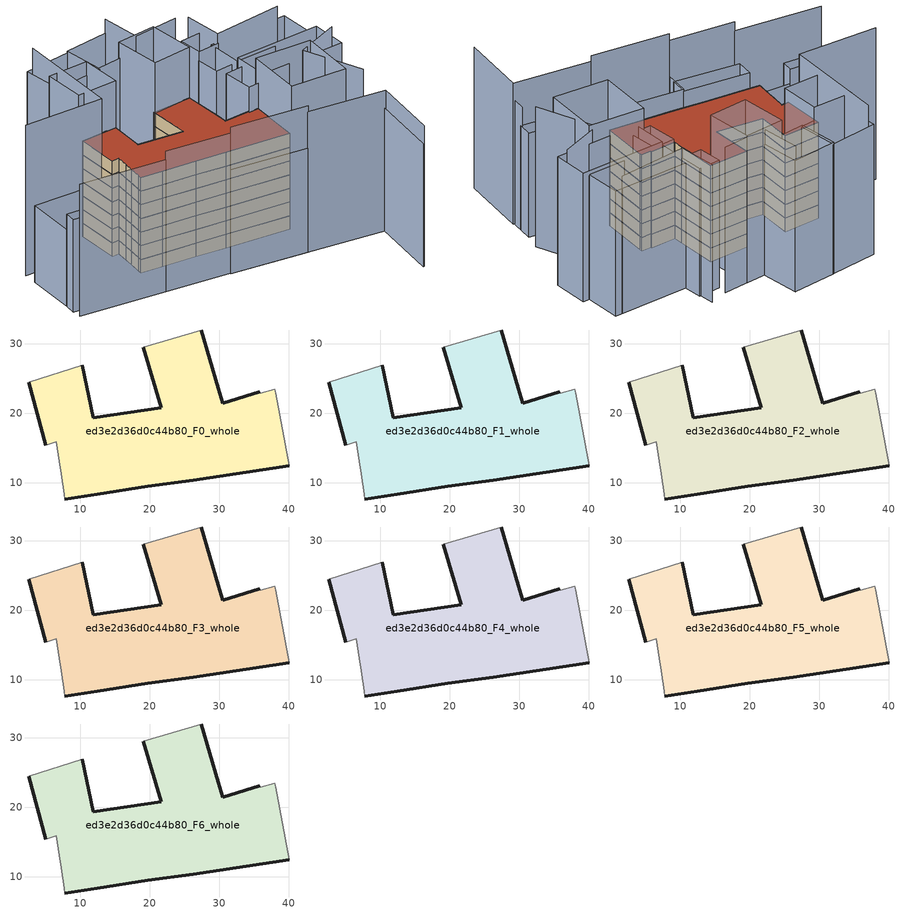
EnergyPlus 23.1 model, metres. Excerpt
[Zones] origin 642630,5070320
ed3e2d36d0c44b80_F0_whole
 floor ground (EU_floor_Construction): 40.12,12.43 38.12,22.84 38.02,23.44 35.92,22.84 35.82,23.04 30.52,21.44 29.92,23.54 27.42,31.95 19.11,29.45 21.71,20.74 11.9,19.34 10.3,26.85 2.6,24.45 5.1,15.34 6.6,15.84 7,13.04 7.3,11.24 7.7,8.34 7.8,7.63 12.5,8.33 19.71,9.43 26.31,10.33 z0
 wall outside (EU_wall_Construction): 10.3,26.85 11.9,19.34 21.71,20.74 19.11,29.45 / 27.42,31.95 29.92,23.54 30.52,21.44 35.82,23.04 / 40.12,12.43 26.31,10.33 19.71,9.43 12.5,8.33 7.8,7.63 / 5.1,15.34 2.6,24.45 z0:3
 wall adiabatic (EU_wall_Construction): 19.11,29.45 27.42,31.95 / 35.82,23.04 35.92,22.84 38.02,23.44 38.12,22.84 40.12,12.43 / 7.8,7.63 7.7,8.34 7.3,11.24 7,13.04 6.6,15.84 5.1,15.34 / 2.6,24.45 10.3,26.85 z0:3
ed3e2d36d0c44b80_F1_whole
 floor to ed3e2d36d0c44b80_F0_whole (EU_floor_Construction): 40.12,12.43 38.12,22.84 38.02,23.44 35.92,22.84 35.82,23.04 30.52,21.44 29.92,23.54 27.42,31.95 19.11,29.45 21.71,20.74 11.9,19.34 10.3,26.85 2.6,24.45 5.1,15.34 6.6,15.84 7,13.04 7.3,11.24 7.7,8.34 7.8,7.63 12.5,8.33 19.71,9.43 26.31,10.33 z3
 wall outside (EU_wall_Construction): 10.3,26.85 11.9,19.34 21.71,20.74 19.11,29.45 / 27.42,31.95 29.92,23.54 30.52,21.44 35.82,23.04 / 40.12,12.43 26.31,10.33 19.71,9.43 12.5,8.33 7.8,7.63 / 5.1,15.34 2.6,24.45 z3:6
 wall adiabatic (EU_wall_Construction): 19.11,29.45 27.42,31.95 / 35.82,23.04 35.92,22.84 38.02,23.44 38.12,22.84 40.12,12.43 / 7.8,7.63 7.7,8.34 7.3,11.24 7,13.04 6.6,15.84 5.1,15.34 / 2.6,24.45 10.3,26.85 z3:6
ed3e2d36d0c44b80_F2_whole
 floor to ed3e2d36d0c44b80_F1_whole (EU_floor_Construction): 40.12,12.43 38.12,22.84 38.02,23.44 35.92,22.84 35.82,23.04 30.52,21.44 29.92,23.54 27.42,31.95 19.11,29.45 21.71,20.74 11.9,19.34 10.3,26.85 2.6,24.45 5.1,15.34 6.6,15.84 7,13.04 7.3,11.24 7.7,8.34 7.8,7.63 12.5,8.33 19.71,9.43 26.31,10.33 z6
 wall outside (EU_wall_Construction): 10.3,26.85 11.9,19.34 21.71,20.74 19.11,29.45 / 27.42,31.95 29.92,23.54 30.52,21.44 35.82,23.04 / 40.12,12.43 26.31,10.33 19.71,9.43 12.5,8.33 7.8,7.63 / 5.1,15.34 2.6,24.45 z6:9
 wall adiabatic (EU_wall_Construction): 19.11,29.45 27.42,31.95 / 35.82,23.04 35.92,22.84 38.02,23.44 38.12,22.84 40.12,12.43 / 7.8,7.63 7.7,8.34 7.3,11.24 7,13.04 6.6,15.84 5.1,15.34 / 2.6,24.45 10.3,26.85 z6:9
ed3e2d36d0c44b80_F3_whole
 floor to ed3e2d36d0c44b80_F2_whole (EU_floor_Construction): 40.12,12.43 38.12,22.84 38.02,23.44 35.92,22.84 35.82,23.04 30.52,21.44 29.92,23.54 27.42,31.95 19.11,29.45 21.71,20.74 11.9,19.34 10.3,26.85 2.6,24.45 5.1,15.34 6.6,15.84 7,13.04 7.3,11.24 7.7,8.34 7.8,7.63 12.5,8.33 19.71,9.43 26.31,10.33 z9
 wall outside (EU_wall_Construction): 10.3,26.85 11.9,19.34 21.71,20.74 19.11,29.45 / 27.42,31.95 29.92,23.54 30.52,21.44 35.82,23.04 / 40.12,12.43 26.31,10.33 19.71,9.43 12.5,8.33 7.8,7.63 / 5.1,15.34 2.6,24.45 z9:12
 wall adiabatic (EU_wall_Construction): 19.11,29.45 27.42,31.95 / 35.82,23.04 35.92,22.84 38.02,23.44 38.12,22.84 40.12,12.43 / 7.8,7.63 7.7,8.34 7.3,11.24 7,13.04 6.6,15.84 5.1,15.34 / 2.6,24.45 10.3,26.85 z9:12
ed3e2d36d0c44b80_F4_whole
 floor to ed3e2d36d0c44b80_F3_whole (EU_floor_Construction): 40.12,12.43 38.12,22.84 38.02,23.44 35.92,22.84 35.82,23.04 30.52,21.44 29.92,23.54 27.42,31.95 19.11,29.45 21.71,20.74 11.9,19.34 10.3,26.85 2.6,24.45 5.1,15.34 6.6,15.84 7,13.04 7.3,11.24 7.7,8.34 7.8,7.63 12.5,8.33 19.71,9.43 26.31,10.33 z12
 wall outside (EU_wall_Construction): 10.3,26.85 11.9,19.34 21.71,20.74 19.11,29.45 / 27.42,31.95 29.92,23.54 30.52,21.44 35.82,23.04 / 40.12,12.43 26.31,10.33 19.71,9.43 12.5,8.33 7.8,7.63 / 5.1,15.34 2.6,24.45 z12:15
 wall adiabatic (EU_wall_Construction): 19.11,29.45 27.42,31.95 / 35.82,23.04 35.92,22.84 38.02,23.44 38.12,22.84 40.12,12.43 / 7.8,7.63 7.7,8.34 7.3,11.24 7,13.04 6.6,15.84 5.1,15.34 / 2.6,24.45 10.3,26.85 z12:15
ed3e2d36d0c44b80_F5_whole
 floor to ed3e2d36d0c44b80_F4_whole (EU_floor_Construction): 40.12,12.43 38.12,22.84 38.02,23.44 35.92,22.84 35.82,23.04 30.52,21.44 29.92,23.54 27.42,31.95 19.11,29.45 21.71,20.74 11.9,19.34 10.3,26.85 2.6,24.45 5.1,15.34 6.6,15.84 7,13.04 7.3,11.24 7.7,8.34 7.8,7.63 12.5,8.33 19.71,9.43 26.31,10.33 z15
 wall outside (EU_wall_Construction): 10.3,26.85 11.9,19.34 21.71,20.74 19.11,29.45 / 27.42,31.95 29.92,23.54 30.52,21.44 35.82,23.04 / 40.12,12.43 26.31,10.33 19.71,9.43 12.5,8.33 7.8,7.63 / 5.1,15.34 2.6,24.45 z15:18
 wall adiabatic (EU_wall_Construction): 19.11,29.45 27.42,31.95 / 35.82,23.04 35.92,22.84 38.02,23.44 38.12,22.84 40.12,12.43 / 7.8,7.63 7.7,8.34 7.3,11.24 7,13.04 6.6,15.84 5.1,15.34 / 2.6,24.45 10.3,26.85 z15:18
ed3e2d36d0c44b80_F6_whole
 floor to ed3e2d36d0c44b80_F5_whole (EU_floor_Construction): 40.12,12.43 38.12,22.84 38.02,23.44 35.92,22.84 35.82,23.04 30.52,21.44 29.92,23.54 27.42,31.95 19.11,29.45 21.71,20.74 11.9,19.34 10.3,26.85 2.6,24.45 5.1,15.34 6.6,15.84 7,13.04 7.3,11.24 7.7,8.34 7.8,7.63 12.5,8.33 19.71,9.43 26.31,10.33 z18
 wall outside (EU_wall_Construction): 10.3,26.85 11.9,19.34 21.71,20.74 19.11,29.45 / 27.42,31.95 29.92,23.54 30.52,21.44 35.82,23.04 / 40.12,12.43 26.31,10.33 19.71,9.43 12.5,8.33 7.8,7.63 / 5.1,15.34 2.6,24.45 z18:21
 wall adiabatic (EU_wall_Construction): 19.11,29.45 27.42,31.95 / 35.82,23.04 35.92,22.84 38.02,23.44 38.12,22.84 40.12,12.43 / 7.8,7.63 7.7,8.34 7.3,11.24 7,13.04 6.6,15.84 5.1,15.34 / 2.6,24.45 10.3,26.85 z18:21
 roof outside (EU_roof_Construction): 38.02,23.44 38.12,22.84 40.12,12.43 26.31,10.33 19.71,9.43 12.5,8.33 7.8,7.63 7.7,8.34 7.3,11.24 7,13.04 6.6,15.84 5.1,15.34 2.6,24.45 10.3,26.85 11.9,19.34 21.71,20.74 19.11,29.45 27.42,31.95 29.92,23.54 30.52,21.44 35.82,23.04 35.92,22.84 z21
shading: -8.83,-2.91 9.6,-0.47 z0:28.9; 9.6,-0.47 23.49,1.27 / 40.02,3.22 56.7,5.24 / 56.7,5.24 58.53,-9.89 z0:30.8; 23.49,1.17 40.1,3.26 z0:32.1; -9.82,1.34 -0.31,2.93 / -0.31,2.93 0.1,0.5 / 0.1,0.5 -9.41,-1.1 / -9.41,-1.1 -9.82,1.34 z0:20.2; 23.31,2.83 9.27,1.12 / 9.27,1.12 8.8,5.03 / 8.8,5.03 22.83,6.75 / 22.83,6.75 23.31,2.83 z0:22.5; 22.81,6.63 39.34,8.63 / 39.34,8.63 40.01,3.14 / 40.01,3.14 23.47,1.14 / 23.47,1.14 22.81,6.63 z0:22.8; 39.72,5.52 39.32,8.63 / 39.32,8.63 55.74,10.74 / 55.74,10.74 56.14,7.64 / 56.14,7.64 39.72,5.52 z0:22.7; -9.68,0.69 -12.03,11.96 / -12.03,11.96 6.6,15.84 / 6.6,15.84 8.95,4.57 / 8.95,4.57 -9.68,0.69 z0:16.8; 40.22,11.92 37.86,24.22 / 37.86,24.22 49.82,26.52 / 49.82,26.52 52.18,14.21 / 52.18,14.21 40.22,11.92 z0:31.6; 38.22,30.52 40.42,24.24 / 40.42,24.24 35.92,22.66 / 35.92,22.66 33.72,28.94 / 33.72,28.94 38.22,30.52 z0:26.5; -0.84,41.04 4.26,18.73 / 4.26,18.73 -12.77,14.84 z0:33; 7.8,35.36 10.34,26.72 / 10.34,26.72 1.81,24.22 / 1.81,24.22 -0.73,32.85 / -0.73,32.85 7.8,35.36 z0:31.3; 37.02,31.34 55.12,36.76 / 55.12,36.76 57.36,29.27 / 57.36,29.27 39.27,23.85 / 39.27,23.85 37.02,31.34 z0:28; 35.63,38.05 37.33,33.24 / 37.33,33.24 32.82,31.65 / 32.82,31.65 31.12,36.46 / 31.12,36.46 35.63,38.05 z0:25.8; 23.92,41.66 27.42,31.95 / 27.42,31.95 19.25,29.01 / 19.25,29.01 15.75,38.71 / 15.75,38.71 23.92,41.66 z0:32; 53.74,36.34 36.91,31.31 / 36.91,31.31 34.65,38.88 / 34.65,38.88 51.48,43.91 / 51.48,43.91 53.74,36.34 z0:27.2; -2.12,40.66 7.71,44.56 / 7.71,44.56 10.93,36.46 / 10.93,36.46 1.1,32.55 / 1.1,32.55 -2.12,40.66 z0:28.3; 31.22,36.45 29.51,41.38 / 29.51,41.38 34.03,42.95 / 34.03,42.95 35.74,38.02 / 35.74,38.02 31.22,36.45 z0:27.8; 58.27,-9.92 56.05,8.23 z0:27; 55.87,14.53 47.92,25.45 / 47.92,25.45 56.28,31.55 z0:30.5; 19.91,40.06 10.71,36.46 / 10.71,36.46 7.56,44.5 / 7.56,44.5 16.77,48.1 / 16.77,48.1 19.91,40.06 z0:28.6; 49.94,43.45 35.63,38.05 / 35.63,38.05 32.69,45.82 z0:29.9; 29.15,43.58 19.84,39.98 / 19.84,39.98 16.71,48.06 z0:31.7
[Building]
EU S2 Campaign: North Axis=0; Terrain=City; Solar Distribution=FullExterior
[Site:Location]
Lyon-Bron: Latitude=45.75; Longitude=5; Time Zone=1; Elevation=198
[SizingPeriod:WeatherFileDays]
AnnualSizingPeriod: Begin Month=1; Begin Day of Month=1; End Month=12; End Day of Month=31; Day of Week for Start Day=Monday; Use Weather File Daylight Saving Period=No; Use Weather File Rain and Snow Indicators=No
[MATERIAL]
EU_InternalMass_Material: Roughness=MediumRough; Thickness=0.1; Conductivity=1; Density=1800; Specific Heat=900; Thermal Absorptance=0.9; Solar Absorptance=0.7; Visible Absorptance=0.7
[MATERIAL:NOMASS] Roughness=MediumRough; Thermal Absorptance=0.9; Solar Absorptance=0.7; Visible Absorptance=0.7
Name | Thermal Resistance
EU_wall_NoMass | 1.97775
EU_roof_NoMass | 1.81626
EU_floor_NoMass | 1.84812
[CONSTRUCTION]
EU_wall_Construction: EU_wall_NoMass
EU_roof_Construction: EU_roof_NoMass
EU_floor_Construction: EU_floor_NoMass
EU_InternalMass_Construction: EU_InternalMass_Material
[ZONE] Type=1; Multiplier=1; Ceiling Height=autocalculate; Volume=1496.69; Floor Area=autocalculate; Part of Total Floor Area=Yes
ed3e2d36d0c44b80_F0_whole; ed3e2d36d0c44b80_F1_whole; ed3e2d36d0c44b80_F2_whole; ed3e2d36d0c44b80_F3_whole; ed3e2d36d0c44b80_F4_whole; ed3e2d36d0c44b80_F5_whole; ed3e2d36d0c44b80_F6_whole
[INTERNALMASS] Construction=EU_InternalMass_Construction; Surface Area=498.904
Name | Zone or ZoneList
ed3e2d36d0c44b80_F0_whole_EU_InternalMass | ed3e2d36d0c44b80_F0_whole
ed3e2d36d0c44b80_F1_whole_EU_InternalMass | ed3e2d36d0c44b80_F1_whole
ed3e2d36d0c44b80_F2_whole_EU_InternalMass | ed3e2d36d0c44b80_F2_whole
ed3e2d36d0c44b80_F3_whole_EU_InternalMass | ed3e2d36d0c44b80_F3_whole
ed3e2d36d0c44b80_F4_whole_EU_InternalMass | ed3e2d36d0c44b80_F4_whole
ed3e2d36d0c44b80_F5_whole_EU_InternalMass | ed3e2d36d0c44b80_F5_whole
ed3e2d36d0c44b80_F6_whole_EU_InternalMass | ed3e2d36d0c44b80_F6_whole
[OTHEREQUIPMENT] Fuel Type=Electricity; Design Level Calculation Method=Watts/Area; Power per Zone Floor Area=1; Fraction Latent=0; Fraction Radiant=0; Fraction Lost=0; Carbon Dioxide Generation Rate=0; EndUse Subcategory=EU_Step8_InternalGains
Name | Zone or ZoneList or Space or SpaceList | Schedule
EU_Step8_InternalGain_ed3e2d36d0c44b80_F0_whole_f000 | ed3e2d36d0c44b80_F0_whole | EU_Step8_GainSchedule_ed3e2d36d0c44b80_F0_whole_f000
EU_Step8_InternalGain_ed3e2d36d0c44b80_F1_whole_f000 | ed3e2d36d0c44b80_F1_whole | EU_Step8_GainSchedule_ed3e2d36d0c44b80_F1_whole_f000
EU_Step8_InternalGain_ed3e2d36d0c44b80_F2_whole_f000 | ed3e2d36d0c44b80_F2_whole | EU_Step8_GainSchedule_ed3e2d36d0c44b80_F2_whole_f000
EU_Step8_InternalGain_ed3e2d36d0c44b80_F3_whole_f000 | ed3e2d36d0c44b80_F3_whole | EU_Step8_GainSchedule_ed3e2d36d0c44b80_F3_whole_f000
EU_Step8_InternalGain_ed3e2d36d0c44b80_F4_whole_f000 | ed3e2d36d0c44b80_F4_whole | EU_Step8_GainSchedule_ed3e2d36d0c44b80_F4_whole_f000
EU_Step8_InternalGain_ed3e2d36d0c44b80_F5_whole_f000 | ed3e2d36d0c44b80_F5_whole | EU_Step8_GainSchedule_ed3e2d36d0c44b80_F5_whole_f000
EU_Step8_InternalGain_ed3e2d36d0c44b80_F6_whole_f000 | ed3e2d36d0c44b80_F6_whole | EU_Step8_GainSchedule_ed3e2d36d0c44b80_F6_whole_f000
[ZONEVENTILATION:DESIGNFLOWRATE] Schedule=EU_AlwaysOn; Design Flow Rate Calculation Method=AirChanges/Hour; Air Changes per Hour=0.759424; Ventilation Type=Natural; Fan Pressure Rise=0; Fan Total Efficiency=1; Constant Term Coefficient=1; Temperature Term Coefficient=0; Velocity Term Coefficient=0; Velocity Squared Term Coefficient=0; Minimum Indoor Temperature=-100; Maximum Indoor Temperature=100; Delta Temperature=-100; Minimum Outdoor Temperature=-100; Maximum Outdoor Temperature=100; Maximum Wind Speed=40
Name | Zone or ZoneList or Space or SpaceList
EU_ConstantAir_ed3e2d36d0c44b80_F0_whole | ed3e2d36d0c44b80_F0_whole
EU_ConstantAir_ed3e2d36d0c44b80_F1_whole | ed3e2d36d0c44b80_F1_whole
EU_ConstantAir_ed3e2d36d0c44b80_F2_whole | ed3e2d36d0c44b80_F2_whole
EU_ConstantAir_ed3e2d36d0c44b80_F3_whole | ed3e2d36d0c44b80_F3_whole
EU_ConstantAir_ed3e2d36d0c44b80_F4_whole | ed3e2d36d0c44b80_F4_whole
EU_ConstantAir_ed3e2d36d0c44b80_F5_whole | ed3e2d36d0c44b80_F5_whole
EU_ConstantAir_ed3e2d36d0c44b80_F6_whole | ed3e2d36d0c44b80_F6_whole
[HVACTEMPLATE:THERMOSTAT] Constant Heating Setpoint=20; Constant Cooling Setpoint=50
EU_HeatOnly_ed3e2d36d0c44b80_F0_whole; EU_HeatOnly_ed3e2d36d0c44b80_F1_whole; EU_HeatOnly_ed3e2d36d0c44b80_F2_whole; EU_HeatOnly_ed3e2d36d0c44b80_F3_whole; EU_HeatOnly_ed3e2d36d0c44b80_F4_whole; EU_HeatOnly_ed3e2d36d0c44b80_F5_whole; EU_HeatOnly_ed3e2d36d0c44b80_F6_whole
[HVACTEMPLATE:ZONE:IDEALLOADSAIRSYSTEM] System Availability Schedule=EU_AlwaysOn; Maximum Heating Supply Air Temperature=50; Minimum Cooling Supply Air Temperature=13; Maximum Heating Supply Air Humidity Ratio=0.0156; Minimum Cooling Supply Air Humidity Ratio=0.0077; Heating Limit=NoLimit; Cooling Limit=NoLimit; Heating Availability Schedule=EU_AlwaysOn; Cooling Availability Schedule=EU_CoolingOff; Dehumidification Control Type=ConstantSensibleHeatRatio; Cooling Sensible Heat Ratio=0.7; Dehumidification Setpoint=60; Humidification Control Type=None; Humidification Setpoint=30; Outdoor Air Method=None; Outdoor Air Flow Rate per Person=0.00944; Outdoor Air Flow Rate per Zone Floor Area=0; Outdoor Air Flow Rate per Zone=0; Demand Controlled Ventilation Type=None; Outdoor Air Economizer Type=NoEconomizer; Heat Recovery Type=None; Sensible Heat Recovery Effectiveness=0.7; Latent Heat Recovery Effectiveness=0.65
Name | Template Thermostat
ed3e2d36d0c44b80_F0_whole | EU_HeatOnly_ed3e2d36d0c44b80_F0_whole
ed3e2d36d0c44b80_F1_whole | EU_HeatOnly_ed3e2d36d0c44b80_F1_whole
ed3e2d36d0c44b80_F2_whole | EU_HeatOnly_ed3e2d36d0c44b80_F2_whole
ed3e2d36d0c44b80_F3_whole | EU_HeatOnly_ed3e2d36d0c44b80_F3_whole
ed3e2d36d0c44b80_F4_whole | EU_HeatOnly_ed3e2d36d0c44b80_F4_whole
ed3e2d36d0c44b80_F5_whole | EU_HeatOnly_ed3e2d36d0c44b80_F5_whole
ed3e2d36d0c44b80_F6_whole | EU_HeatOnly_ed3e2d36d0c44b80_F6_whole
[SIZING:ZONE] Zone Cooling Design Supply Air Temperature Input Method=SupplyAirTemperature; Zone Cooling Design Supply Air Temperature=13; Zone Heating Design Supply Air Temperature Input Method=SupplyAirTemperature; Zone Heating Design Supply Air Temperature=50; Zone Cooling Design Supply Air Humidity Ratio=0.008; Zone Heating Design Supply Air Humidity Ratio=0.008; Cooling Design Air Flow Method=DesignDay; Cooling Design Air Flow Rate=0; Cooling Minimum Air Flow per Zone Floor Area=0.000762; Cooling Minimum Air Flow=0; Cooling Minimum Air Flow Fraction=0.2; Heating Design Air Flow Method=DesignDay; Heating Design Air Flow Rate=0; Heating Maximum Air Flow per Zone Floor Area=0.002032; Heating Maximum Air Flow=0.141576; Heating Maximum Air Flow Fraction=0.3; Account for Dedicated Outdoor Air System=No; Dedicated Outdoor Air System Control Strategy=NeutralSupplyAir; Dedicated Outdoor Air Low Setpoint Temperature for Design=autosize; Dedicated Outdoor Air High Setpoint Temperature for Design=autosize; Zone Load Sizing Method=Sensible Load Only No Latent Load; Zone Latent Cooling Design Supply Air Humidity Ratio Input Method=HumidityRatioDifference; Zone Cooling Design Supply Air Humidity Ratio Difference=0.005; Zone Latent Heating Design Supply Air Humidity Ratio Input Method=HumidityRatioDifference; Zone Humidification Design Supply Air Humidity Ratio Difference=0.005
ed3e2d36d0c44b80_F0_whole; ed3e2d36d0c44b80_F1_whole; ed3e2d36d0c44b80_F2_whole; ed3e2d36d0c44b80_F3_whole; ed3e2d36d0c44b80_F4_whole; ed3e2d36d0c44b80_F5_whole; ed3e2d36d0c44b80_F6_whole
[SCHEDULE:CONSTANT]
Name | Hourly Value
EU_AlwaysOn | 1
EU_CoolingOff | 0
[SCHEDULE:FILE] Column Number=1; Rows to Skip at Top=0; Number of Hours of Data=8760; Column Separator=Comma; Interpolate to Timestep=No; Minutes per Item=60; Adjust Schedule for Daylight Savings=Yes
Name | File
EU_Step8_GainSchedule_ed3e2d36d0c44b80_F0_whole_f000 | ../../schedules/ed3e2d36d0c44b80/ed3e2d36d0c44b80_F0_whole_f000_gain.csv
EU_Step8_GainSchedule_ed3e2d36d0c44b80_F1_whole_f000 | ../../schedules/ed3e2d36d0c44b80/ed3e2d36d0c44b80_F1_whole_f000_gain.csv
EU_Step8_GainSchedule_ed3e2d36d0c44b80_F2_whole_f000 | ../../schedules/ed3e2d36d0c44b80/ed3e2d36d0c44b80_F2_whole_f000_gain.csv
EU_Step8_GainSchedule_ed3e2d36d0c44b80_F3_whole_f000 | ../../schedules/ed3e2d36d0c44b80/ed3e2d36d0c44b80_F3_whole_f000_gain.csv
EU_Step8_GainSchedule_ed3e2d36d0c44b80_F4_whole_f000 | ../../schedules/ed3e2d36d0c44b80/ed3e2d36d0c44b80_F4_whole_f000_gain.csv
EU_Step8_GainSchedule_ed3e2d36d0c44b80_F5_whole_f000 | ../../schedules/ed3e2d36d0c44b80/ed3e2d36d0c44b80_F5_whole_f000_gain.csv
EU_Step8_GainSchedule_ed3e2d36d0c44b80_F6_whole_f000 | ../../schedules/ed3e2d36d0c44b80/ed3e2d36d0c44b80_F6_whole_f000_gain.csv
